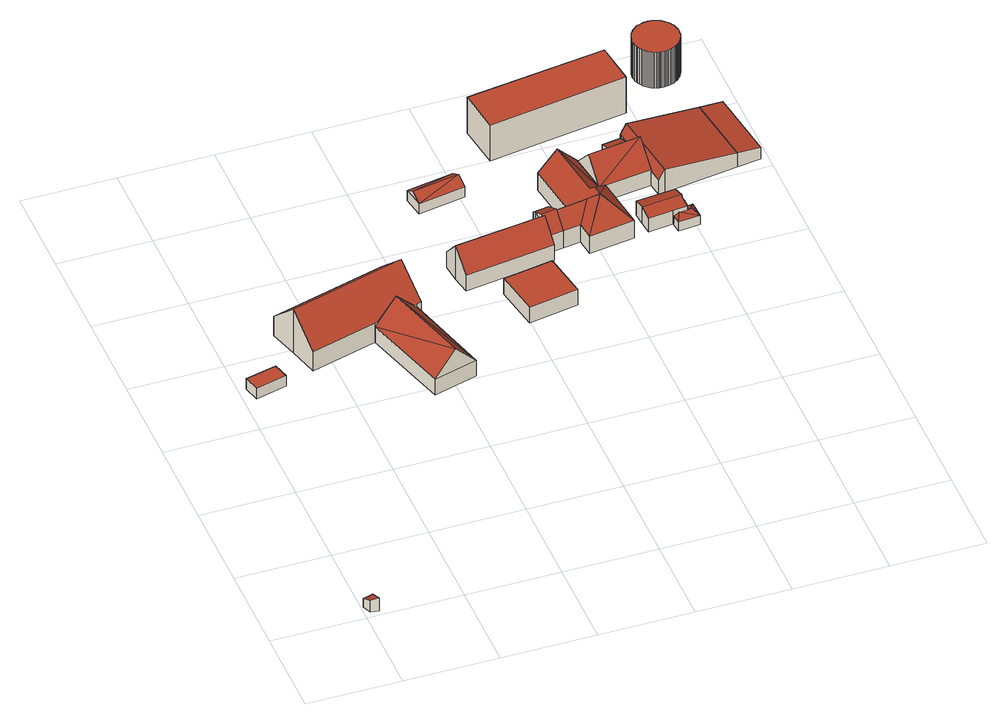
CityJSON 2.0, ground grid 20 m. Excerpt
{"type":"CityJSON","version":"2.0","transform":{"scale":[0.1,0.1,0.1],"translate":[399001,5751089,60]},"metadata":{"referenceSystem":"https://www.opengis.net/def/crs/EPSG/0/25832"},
"CityObjects":{
"building1":{"type":"Building","attributes":{"Gemeindeschluessel":"05515000","Geometrietyp2DReferenz":"3000","function":"31001_1310","roofType":"2100","measuredHeight":3.18},"geometry":[{"type":"Solid","lod":"2","boundaries":[[[[0,1,2,3]],[[4,5,1,0]],[[6,7,5,4]],[[3,2,7,6]],[[4,0,3,6]],[[1,5,7,2]]]],"semantics":{"surfaces":[{"type":"WallSurface"},{"type":"RoofSurface"},{"type":"GroundSurface"}],"values":[[0,0,0,0,1,2]]}}]},
"building2":{"type":"Building","attributes":{"Gemeindeschluessel":"05515000","Geometrietyp2DReferenz":"3000","function":"31001_2700","roofType":"1000","measuredHeight":2.62},"geometry":[{"type":"Solid","lod":"2","boundaries":[[[[8,9,10,11]],[[12,13,9,8]],[[14,15,13,12]],[[11,10,15,14]],[[12,8,11,14]],[[9,13,15,10]]]],"semantics":{"surfaces":[{"type":"WallSurface"},{"type":"RoofSurface"},{"type":"GroundSurface"}],"values":[[0,0,0,0,1,2]]}}]},
"building3":{"type":"Building","attributes":{"Gemeindeschluessel":"05515000","Geometrietyp2DReferenz":"3000","function":"31001_2700","roofType":"3100","measuredHeight":10.94},"geometry":[{"type":"Solid","lod":"2","boundaries":[[[[16,17,18,19]],[[20,21,17,16]],[[22,23,21,20]],[[24,25,23,22]],[[26,27,25,24]],[[28,29,27,26]],[[30,31,29,28]],[[19,18,31,30]],[[24,22,20,26]],[[16,19,30,28,26,20]],[[17,21,23,25,27,29,31,18]]]],"semantics":{"surfaces":[{"type":"WallSurface"},{"type":"RoofSurface"},{"type":"GroundSurface"}],"values":[[0,0,0,0,0,0,0,0,1,1,2]]}}]},
"building4":{"type":"Building","attributes":{"Gemeindeschluessel":"05515000","Geometrietyp2DReferenz":"3000","function":"31001_1000","roofType":"3100","measuredHeight":9.19},"address":[{"country":"Germany","locality":"Münster","thoroughfareNumber":"22","thoroughfareName":"Sandweg"}],"geometry":[{"type":"Solid","lod":"2","boundaries":[[[[32,33,34,35]],[[36,37,33,32]],[[38,39,37,36]],[[35,34,39,38]],[[32,40,36]],[[38,41,35]],[[32,35,41]],[[41,40,32]],[[40,41,38]],[[38,36,40]],[[33,37,39,34]]]],"semantics":{"surfaces":[{"type":"WallSurface"},{"type":"RoofSurface"},{"type":"GroundSurface"}],"values":[[0,0,0,0,0,0,1,1,1,1,2]]}}]},
"building5":{"type":"Building","attributes":{"Gemeindeschluessel":"05515000","Geometrietyp2DReferenz":"3000","function":"31001_2460","roofType":"1000","measuredHeight":3.88},"geometry":[{"type":"Solid","lod":"2","boundaries":[[[[42,43,44,45]],[[46,47,43,42]],[[48,49,47,46]],[[45,44,49,48]],[[46,42,45,48]],[[43,47,49,44]]]],"semantics":{"surfaces":[{"type":"WallSurface"},{"type":"RoofSurface"},{"type":"GroundSurface"}],"values":[[0,0,0,0,1,2]]}}]},
"building6":{"type":"Building","attributes":{"Gemeindeschluessel":"05515000","Geometrietyp2DReferenz":"3000","function":"31001_2700","roofType":"3100","measuredHeight":8.49},"geometry":[{"type":"Solid","lod":"2","boundaries":[[[[50,51,52,53]],[[54,55,51,50]],[[56,57,55,54]],[[58,59,57,56]],[[60,61,59,58]],[[62,63,61,60]],[[64,65,63,62]],[[53,52,65,64]],[[58,56,54,50,60]],[[53,64,62,60,50]],[[51,55,57,59,61,63,65,52]]]],"semantics":{"surfaces":[{"type":"WallSurface"},{"type":"RoofSurface"},{"type":"GroundSurface"}],"values":[[0,0,0,0,0,0,0,0,1,1,2]]}}]},
"building7":{"type":"Building","attributes":{"Gemeindeschluessel":"05515000","Geometrietyp2DReferenz":"3000","function":"31001_2700","roofType":"3100","measuredHeight":3.92},"geometry":[{"type":"Solid","lod":"2","boundaries":[[[[66,67,68,69]],[[70,71,67,66]],[[72,73,71,70]],[[69,68,73,72]],[[66,74,70]],[[72,75,69]],[[66,69,75]],[[75,74,66]],[[74,75,72]],[[72,70,74]],[[67,71,73,68]]]],"semantics":{"surfaces":[{"type":"WallSurface"},{"type":"RoofSurface"},{"type":"GroundSurface"}],"values":[[0,0,0,0,0,0,1,1,1,1,2]]}}]},
"building8":{"type":"Building","attributes":{"Gemeindeschluessel":"05515000","Geometrietyp2DReferenz":"3000","function":"31001_2460","roofType":"5000","measuredHeight":7.59},"geometry":[{"type":"Solid","lod":"2","boundaries":[[[[76,77,78,79]],[[80,81,77,76]],[[82,83,81,80]],[[84,85,83,82]],[[86,87,85,84]],[[79,78,87,86]],[[82,88,89,84]],[[88,80,76,79,86,89]],[[84,89,86]],[[80,88,82]],[[77,81,83,85,87,78]]]],"semantics":{"surfaces":[{"type":"WallSurface"},{"type":"RoofSurface"},{"type":"GroundSurface"}],"values":[[0,0,0,0,0,0,1,1,0,0,2]]}}]},
"building9":{"type":"Building","attributes":{"Gemeindeschluessel":"05515000","Geometrietyp2DReferenz":"3000","function":"31001_1000","roofType":"5000","measuredHeight":9.39},"address":[{"country":"Germany","locality":"Münster","thoroughfareNumber":"21","thoroughfareName":"Sandweg"}],"geometry":[{"type":"Solid","lod":"2","boundaries":[[[[90,91,92,93]],[[94,95,91,90]],[[96,97,95,94]],[[98,99,97,96]],[[100,101,99,98]],[[102,103,101,100]],[[104,105,103,102]],[[106,107,105,104]],[[82,83,107,106]],[[108,81,83,82]],[[93,92,81,108]],[[109,82,106,110]],[[110,106,104,111]],[[104,102,111]],[[100,112,113]],[[102,100,113]],[[113,111,102]],[[112,100,98,114]],[[96,94,115]],[[98,96,115]],[[115,114,98]],[[112,114,115,90,93,113]],[[110,111,113,93,108,109]],[[109,108,82]],[[115,94,90]],[[91,95,97,99,101,103,105,107,83,81,92]]]],"semantics":{"surfaces":[{"type":"WallSurface"},{"type":"RoofSurface"},{"type":"GroundSurface"}],"values":[[0,0,0,0,0,0,0,0,0,0,0,1,1,1,1,1,1,1,1,1,1,1,1,0,0,2]]}}]},
"building10":{"type":"Building","attributes":{"Gemeindeschluessel":"05515000","Geometrietyp2DReferenz":"3000","function":"51003_1201","roofType":"1000","measuredHeight":9},"geometry":[{"type":"Solid","lod":"2","boundaries":[[[[116,117,118,119]],[[120,121,117,116]],[[122,123,121,120]],[[119,118,123,122]],[[120,116,119,122]],[[117,121,123,118]]]],"semantics":{"surfaces":[{"type":"WallSurface"},{"type":"RoofSurface"},{"type":"GroundSurface"}],"values":[[0,0,0,0,1,2]]}}]},
"building11":{"type":"Building","attributes":{"Gemeindeschluessel":"05515000","Geometrietyp2DReferenz":"3000","function":"31001_2700","roofType":"3100","measuredHeight":4.19},"geometry":[{"type":"Solid","lod":"2","boundaries":[[[[124,125,126,127]],[[128,129,125,124]],[[130,131,129,128]],[[132,133,131,130]],[[134,135,133,132]],[[136,137,135,134]],[[138,139,137,136]],[[140,141,139,138]],[[142,143,141,140]],[[127,126,143,142]],[[136,134,132,138]],[[130,128,124,127,142,140,138,132]],[[125,129,131,133,135,137,139,141,143,126]]]],"semantics":{"surfaces":[{"type":"WallSurface"},{"type":"RoofSurface"},{"type":"GroundSurface"}],"values":[[0,0,0,0,0,0,0,0,0,0,1,1,2]]}}]},
"building12":{"type":"Building","attributes":{"Gemeindeschluessel":"05515000","Geometrietyp2DReferenz":"3000","function":"31001_2700","roofType":"5000","measuredHeight":2.63},"geometry":[{"type":"Solid","lod":"2","boundaries":[[[[144,125,129,145]],[[146,126,125,144]],[[147,148,126,146]],[[149,150,148,147]],[[151,152,150,149]],[[145,129,152,151]],[[147,153,154]],[[144,153,147]],[[147,146,144]],[[144,155,153]],[[149,154,153]],[[149,153,155]],[[151,149,155]],[[155,145,151]],[[147,154,149]],[[145,155,144]],[[125,126,148,150,152,129]]]],"semantics":{"surfaces":[{"type":"WallSurface"},{"type":"RoofSurface"},{"type":"GroundSurface"}],"values":[[0,0,0,0,0,0,1,1,1,1,1,1,1,1,0,0,2]]}}]},
"building13":{"type":"Building","attributes":{"Gemeindeschluessel":"05515000","Geometrietyp2DReferenz":"3000","function":"31001_2700","roofType":"2100","measuredHeight":3.73},"geometry":[{"type":"Solid","lod":"2","boundaries":[[[[156,157,158,159]],[[160,161,157,156]],[[162,163,161,160]],[[159,158,163,162]],[[160,156,159,162]],[[157,161,163,158]]]],"semantics":{"surfaces":[{"type":"WallSurface"},{"type":"RoofSurface"},{"type":"GroundSurface"}],"values":[[0,0,0,0,1,2]]}}]},
"building14":{"type":"Building","attributes":{"Gemeindeschluessel":"05515000","Geometrietyp2DReferenz":"3000","function":"31001_2700"},"children":["building14-1","building14-2"]},
"building14-1":{"type":"BuildingPart","attributes":{"roofType":"3100","measuredHeight":5.79},"parents":["building14"],"geometry":[{"type":"Solid","lod":"2","boundaries":[[[[164,165,166,167]],[[168,169,165,164]],[[170,171,172,173]],[[174,175,171,170]],[[176,177,175,174]],[[178,179,177,176]],[[180,181,179,178]],[[167,166,181,180]],[[174,170,173,168,164,167,176]],[[180,178,176,167]],[[165,169,172,171,175,177,179,181,166]],[[172,169,168,173]]]],"semantics":{"surfaces":[{"type":"WallSurface"},{"type":"RoofSurface"},{"type":"GroundSurface"},{"type":"ClosureSurface"}],"values":[[0,0,0,0,0,0,0,0,1,1,2,3]]}}]},
"building14-2":{"type":"BuildingPart","attributes":{"roofType":"3100","measuredHeight":9.02},"parents":["building14"],"geometry":[{"type":"Solid","lod":"2","boundaries":[[[[182,183,169,184]],[[185,186,183,182]],[[187,188,186,185]],[[189,190,188,187]],[[191,173,172,190,189]],[[169,168,184]],[[192,185,193]],[[182,184,193,185]],[[191,192,193]],[[191,189,187,192]],[[192,187,185]],[[193,184,191]],[[183,186,188,190,172,169]],[[173,191,184,168]],[[169,172,173,168]]]],"semantics":{"surfaces":[{"type":"WallSurface"},{"type":"RoofSurface"},{"type":"GroundSurface"},{"type":"ClosureSurface"}],"values":[[0,0,0,0,0,0,1,1,1,1,0,0,2,0,3]]}}]},
"building15":{"type":"Building","attributes":{"Gemeindeschluessel":"05515000","Geometrietyp2DReferenz":"3000","function":"31001_2700","roofType":"2100","measuredHeight":3.47},"geometry":[{"type":"Solid","lod":"2","boundaries":[[[[180,181,194,195]],[[178,179,181,180]],[[196,197,179,178]],[[195,194,197,196]],[[178,180,195,196]],[[181,179,197,194]]]],"semantics":{"surfaces":[{"type":"WallSurface"},{"type":"RoofSurface"},{"type":"GroundSurface"}],"values":[[0,0,0,0,1,2]]}}]},
"building16":{"type":"Building","attributes":{"Gemeindeschluessel":"05515000","Geometrietyp2DReferenz":"3000","function":"51003_1201","roofType":"1000","measuredHeight":9},"geometry":[{"type":"Solid","lod":"2","boundaries":[[[[198,199,200,201]],[[202,203,199,198]],[[204,205,203,202]],[[206,207,205,204]],[[208,209,207,206]],[[210,211,209,208]],[[212,213,211,210]],[[214,215,213,212]],[[216,217,215,214]],[[218,219,217,216]],[[220,221,219,218]],[[222,223,221,220]],[[224,225,223,222]],[[226,227,225,224]],[[228,229,227,226]],[[230,231,229,228]],[[232,233,231,230]],[[234,235,233,232]],[[236,237,235,234]],[[238,239,237,236]],[[240,241,239,238]],[[242,243,241,240]],[[244,245,243,242]],[[246,247,245,244]],[[248,249,247,246]],[[250,251,249,248]],[[252,253,251,250]],[[254,255,253,252]],[[256,257,255,254]],[[258,259,257,256]],[[260,261,259,258]],[[262,263,261,260]],[[264,265,263,262]],[[266,267,265,264]],[[268,269,267,266]],[[270,271,269,268]],[[272,273,271,270]],[[274,275,273,272]],[[276,277,275,274]],[[278,279,277,276]],[[280,281,279,278]],[[282,283,281,280]],[[284,285,283,282]],[[286,287,285,284]],[[288,289,287,286]],[[290,291,289,288]],[[292,293,291,290]],[[294,295,293,292]],[[296,297,295,294]],[[298,299,297,296]],[[300,301,299,298]],[[302,303,301,300]],[[304,305,303,302]],[[306,307,305,304]],[[308,309,307,306]],[[310,311,309,308]],[[312,313,311,310]],[[314,315,313,312]],[[316,317,315,314]],[[318,319,317,316]],[[320,321,319,318]],[[322,323,321,320]],[[324,325,323,322]],[[326,327,325,324]],[[328,329,327,326]],[[330,331,329,328]],[[332,333,331,330]],[[334,335,333,332]],[[336,337,335,334]],[[338,339,337,336]],[[340,341,339,338]],[[342,343,341,340]],[[344,345,343,342]],[[346,347,345,344]],[[348,349,347,346]],[[350,351,349,348]],[[352,353,351,350]],[[354,355,353,352]],[[356,357,355,354]],[[358,359,357,356]],[[360,361,359,358]],[[362,363,361,360]],[[364,365,363,362]],[[366,367,365,364]],[[368,369,367,366]],[[201,200,369,368]],[[366,364,362,360,358,356,354,352,350,348,346,344,342,340,338,336,334,332,330,328,326,324,322,320,318,316,314,312,310,308,306,304,302,300,298,296,294,292,290,288,286,284,282,280,278,276,274,272,270,268,266,264,262,260,258,256,254,252,250,248,246,244,242,240,238,236,234,232,230,228,226,224,222,220,218,216,214,212,210,208,206,204,202,198,201,368]],[[199,203,205,207,209,211,213,215,217,219,221,223,225,227,229,231,233,235,237,239,241,243,245,247,249,251,253,255,257,259,261,263,265,267,269,271,273,275,277,279,281,283,285,287,289,291,293,295,297,299,301,303,305,307,309,311,313,315,317,319,321,323,325,327,329,331,333,335,337,339,341,343,345,347,349,351,353,355,357,359,361,363,365,367,369,200]]]],"semantics":{"surfaces":[{"type":"WallSurface"},{"type":"RoofSurface"},{"type":"GroundSurface"}],"values":[[0,0,0,0,0,0,0,0,0,0,0,0,0,0,0,0,0,0,0,0,0,0,0,0,0,0,0,0,0,0,0,0,0,0,0,0,0,0,0,0,0,0,0,0,0,0,0,0,0,0,0,0,0,0,0,0,0,0,0,0,0,0,0,0,0,0,0,0,0,0,0,0,0,0,0,0,0,0,0,0,0,0,0,0,0,0,1,2]]}}]}
},
"vertices":[
[28,7,37],[28,7,5],[25,35,5],[25,35,26],[10,9,34],[10,9,5],[3,28,26],[3,28,5],
[24,682,31],[24,682,5],[90,699,5],[90,699,31],[15,717,31],[15,717,5],[81,733,31],[81,733,5],
[156,727,50],[156,727,2],[297,766,2],[297,766,50],[139,790,112],[139,790,2],[121,852,50],[121,852,2],[368,921,50],[368,921,2],[385,858,112],[385,858,2],[403,795,50],[403,795,2],[393,792,50],[393,792,2],
[445,603,42],[445,603,3],[393,792,3],[393,792,42],[351,577,42],[351,577,3],[297,766,42],[297,766,3],[398,590,95],[345,779,95],
[596,716,42],[596,716,3],[702,735,3],[702,735,42],[579,815,42],[579,815,3],[685,833,42],[685,833,3],
[701,917,85],[701,917,0],[696,956,0],[696,956,40],[703,901,67],[703,901,0],[706,878,40],[706,878,0],[515,851,40],[515,851,0],[509,891,85],[509,891,0],[504,930,40],[504,930,0],[693,956,40],[693,956,0],
[510,1099,25],[510,1099,0],[610,1116,0],[610,1116,25],[502,1145,25],[502,1145,0],[602,1162,25],[602,1162,0],[506,1122,39],[606,1139,39],
[693,960,62],[693,960,2],[693,956,2],[693,956,64],[727,965,62],[727,965,2],[735,906,45],[735,906,2],[703,901,45],[703,901,2],[696,956,64],[696,956,2],[731,935,78],[699,930,78],
[748,1085,45],[748,1085,2],[764,970,2],[764,970,45],[832,1096,45],[832,1096,2],[832,1094,45],[832,1094,2],[845,1005,45],[845,1005,2],[858,1007,45],[858,1007,2],[874,887,45],[874,887,2],[777,873,45],[777,873,2],[772,911,45],[772,911,2],[727,965,45],[731,935,76],[797,945,76],[819,928,96],[816,951,96],[819,929,96],[809,957,90],[790,1090,89],
[976,1334,92],[976,1334,2],[679,1292,2],[679,1292,92],[987,1243,92],[987,1243,2],[692,1198,92],[692,1198,2],
[988,901,38],[988,901,3],[986,915,3],[986,915,42],[958,898,38],[958,898,3],[905,892,38],[905,892,3],[902,921,45],[902,921,3],[900,949,38],[900,949,3],[983,957,38],[983,957,3],[986,929,45],[986,929,3],[986,924,43],[986,924,3],[985,924,43],[985,924,3],
[988,901,25],[958,898,25],[986,915,25],[1005,917,25],[1005,917,3],[1006,880,25],[1006,880,3],[961,876,25],[961,876,3],[998,902,29],[1006,885,22],[970,899,29],
[900,1138,30],[900,1138,3],[905,1104,3],[905,1104,41],[940,1144,30],[940,1144,3],[945,1110,41],[945,1110,3],
[962,990,39],[962,990,4],[975,992,4],[975,992,61],[957,1021,39],[957,1021,4],[940,1144,39],[940,1144,4],[945,1110,4],[945,1110,39],[939,1145,39],[939,1145,4],[952,1147,61],[952,1147,4],[1110,1169,39],[1110,1169,4],[1132,1015,39],[1132,1015,4],
[858,1007,43],[858,1007,4],[957,1021,43],[845,1005,43],[845,1005,4],[832,1094,43],[832,1094,4],[905,1104,43],[905,1104,4],[945,1110,43],[839,1049,94],[951,1065,94],
[1183,1022,4],[1183,1022,33],[1161,1176,33],[1161,1176,4],
[1129,1325,94],[1129,1325,4],[1129,1329,4],[1129,1329,94],[1128,1322,94],[1128,1322,4],[1127,1319,94],[1127,1319,4],[1126,1316,94],[1126,1316,4],[1124,1313,94],[1124,1313,4],[1123,1311,94],[1123,1311,4],[1121,1308,94],[1121,1308,4],[1120,1306,94],[1120,1306,4],[1117,1303,94],[1117,1303,4],[1115,1301,94],[1115,1301,4],[1112,1298,94],[1112,1298,4],[1109,1296,94],[1109,1296,4],[1108,1295,94],[1108,1295,4],[1104,1293,94],[1104,1293,4],[1100,1291,94],[1100,1291,4],[1096,1290,94],[1096,1290,4],[1092,1289,94],[1092,1289,4],[1088,1288,94],[1088,1288,4],[1085,1288,94],[1085,1288,4],[1082,1287,94],[1082,1287,4],[1078,1288,94],[1078,1288,4],[1075,1288,94],[1075,1288,4],[1073,1288,94],[1073,1288,4],[1070,1289,94],[1070,1289,4],[1067,1290,94],[1067,1290,4],[1064,1291,94],[1064,1291,4],[1061,1292,94],[1061,1292,4],[1058,1294,94],[1058,1294,4],[1054,1296,94],[1054,1296,4],[1051,1299,94],[1051,1299,4],[1048,1301,94],[1048,1301,4],[1045,1305,94],[1045,1305,4],[1043,1308,94],[1043,1308,4],[1040,1312,94],[1040,1312,4],[1038,1316,94],[1038,1316,4],[1037,1320,94],[1037,1320,4],[1035,1324,94],[1035,1324,4],[1035,1328,94],[1035,1328,4],[1034,1332,94],[1034,1332,4],[1034,1335,94],[1034,1335,4],[1034,1339,94],[1034,1339,4],[1035,1342,94],[1035,1342,4],[1035,1345,94],[1035,1345,4],[1036,1348,94],[1036,1348,4],[1037,1350,94],[1037,1350,4],[1038,1353,94],[1038,1353,4],[1039,1356,94],[1039,1356,4],[1040,1359,94],[1040,1359,4],[1042,1362,94],[1042,1362,4],[1045,1365,94],[1045,1365,4],[1047,1368,94],[1047,1368,4],[1050,1371,94],[1050,1371,4],[1054,1374,94],[1054,1374,4],[1057,1377,94],[1057,1377,4],[1062,1379,94],[1062,1379,4],[1065,1380,94],[1065,1380,4],[1069,1381,94],[1069,1381,4],[1073,1382,94],[1073,1382,4],[1076,1383,94],[1076,1383,4],[1080,1383,94],[1080,1383,4],[1083,1383,94],[1083,1383,4],[1087,1383,94],[1087,1383,4],[1090,1383,94],[1090,1383,4],[1092,1382,94],[1092,1382,4],[1095,1381,94],[1095,1381,4],[1098,1380,94],[1098,1380,4],[1101,1379,94],[1101,1379,4],[1104,1378,94],[1104,1378,4],[1107,1376,94],[1107,1376,4],[1110,1374,94],[1110,1374,4],[1113,1371,94],[1113,1371,4],[1116,1369,94],[1116,1369,4],[1119,1366,94],[1119,1366,4],[1120,1364,94],[1120,1364,4],[1122,1361,94],[1122,1361,4],[1124,1358,94],[1124,1358,4],[1126,1355,94],[1126,1355,4],[1127,1352,94],[1127,1352,4],[1128,1350,94],[1128,1350,4],[1128,1347,94],[1128,1347,4],[1129,1344,94],[1129,1344,4],[1130,1341,94],[1130,1341,4],[1130,1337,94],[1130,1337,4],[1130,1334,94],[1130,1334,4],[1130,1331,94],[1130,1331,4]
]}
